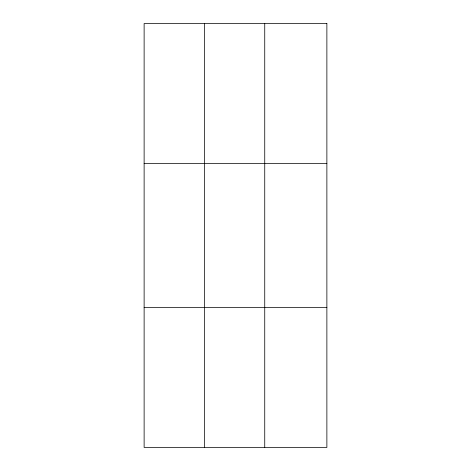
<?xml version="1.0" encoding="UTF-8"?>
<svg xmlns="http://www.w3.org/2000/svg" width="471" height="471" viewBox="0 0 471 471"><rect width="100%" height="100%" fill="white"/><g stroke="black" fill="none" stroke-linecap="round" stroke-linejoin="round"><path stroke-width="0.71" d="M204.432 447.45L204.432 23.55M264.737 447.45L264.737 23.55M144.126 163.437L326.874 163.437M144.126 307.563L326.874 307.563M326.874 23.55L326.874 447.45L144.126 447.45L144.126 23.55L326.874 23.55"/></g></svg>
